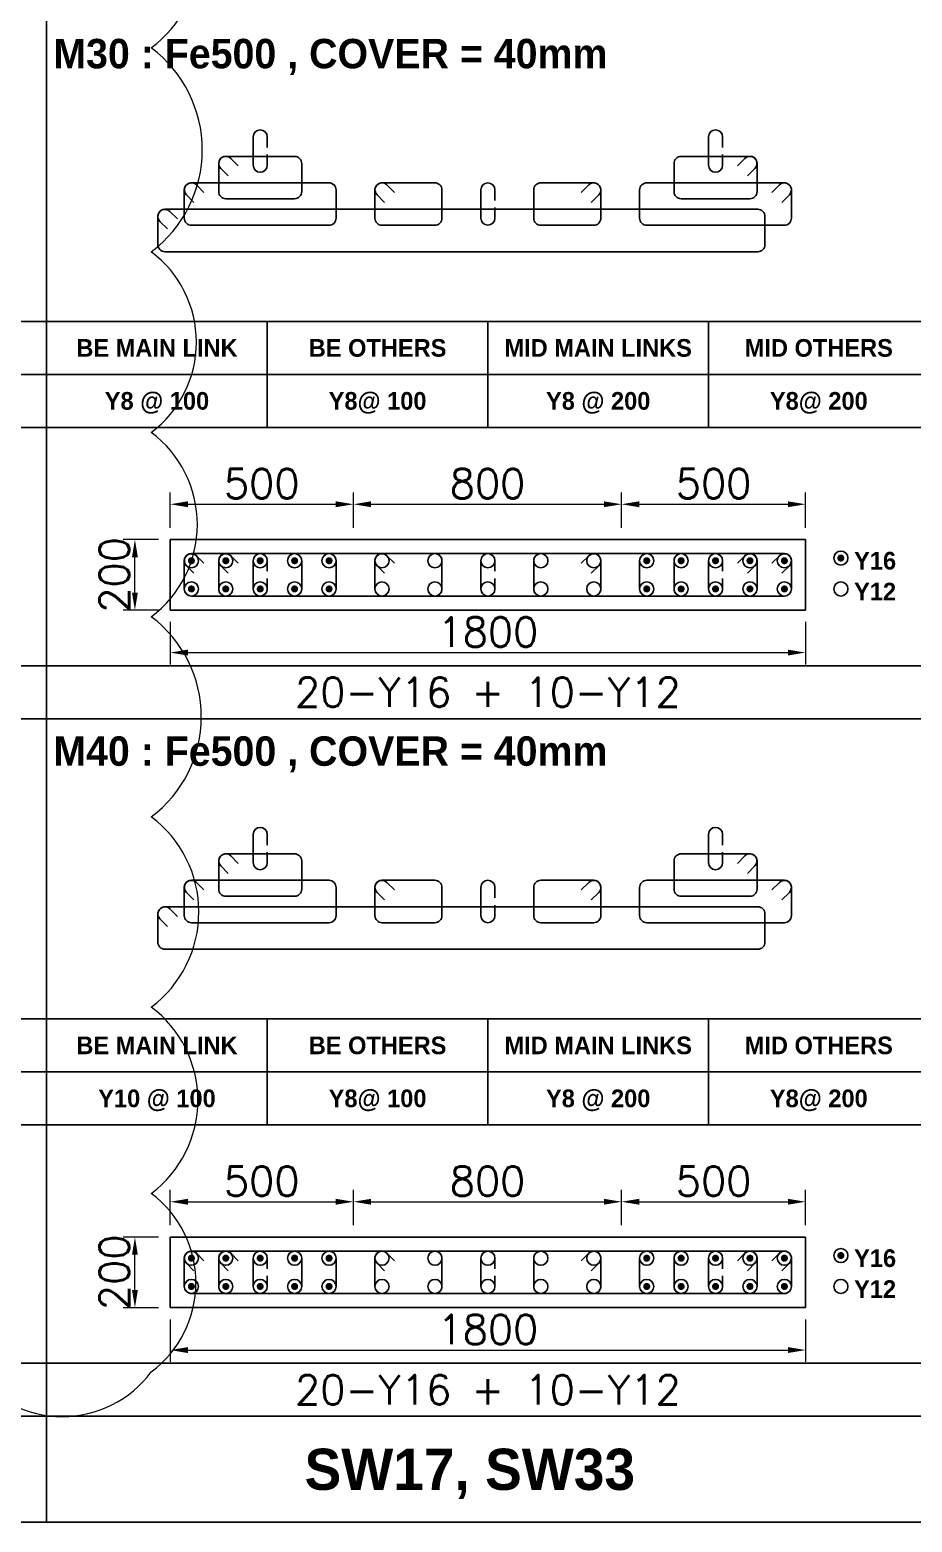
# Model space of a CAD drawing. Header units: millimetres. Extents: x -28707963 to -28231469, y 696001 to 896471.
# Drawn here: x -28298179 to -28290680, y 788796 to 801473 of the extents above; entities that cross this region are included whole.
import ezdxf
from ezdxf.enums import TextEntityAlignment as Align

# ---------------------------------------------------------------- set-up
doc = ezdxf.new("R2010")
doc.units = ezdxf.units.MM
doc.header["$MEASUREMENT"] = 0
doc.header["$PDMODE"] = 34
doc.header["$PDSIZE"] = -8
doc.layers.get('0').update_dxf_attribs({"lineweight": 5})
for name, color, linetype in [('09 COL TEXT-SCH', 2, 'Continuous'), ('14 REINF', 6, 'Continuous'), ('22 TABLE FRAME', 5, 'Continuous'), ('23 STIRRUPS', 5, 'Continuous'), ('SUB TITLE', 3, 'Continuous'), ('TEXT', 4, 'Continuous')]:
    doc.layers.add(name, color=color, linetype=linetype)
doc.layers.add('19 COLUMN', color=1, linetype='Continuous', lineweight=25)
doc.styles.add('adani bold', font='')
doc.styles.add('ROMANS', font='simplex.shx')
doc.styles.get('adani bold').set_extended_font_data('Adani Bold', bold=True)
doc.dimstyles.new('D 50', dxfattribs={"dimscale": 100, "dimtxt": 3, "dimasz": 1.5, "dimexe": 1, "dimexo": 1, "dimgap": 0.5, "dimtad": 1, "dimdec": 0, "dimdsep": 46, "dimtxsty": 'ROMANS', "dimcen": 2.5, "dimclrd": 5, "dimclre": 5, "dimclrt": 4, "dimadec": 0, "dimazin": 0, "dimtfac": 1, "dimtdec": 0, "dimtmove": 0, "dimatfit": 3, "dimfxl": 1, "dimlwd": 0, "dimlwe": 0, "dimarcsym": 0})

# ---------------------------------------------------------------- blocks, each defined once
blk = doc.blocks.new('*D98')
at = {"color": 5, "lineweight": 0, "transparency": 16777216}
for p, q in [((-28296986, 790518), (-28296986, 790158)), ((-28291586, 790518), (-28291586, 790158)), ((-28296836, 790258), (-28291736, 790258))]:
    blk.add_line(p, q, dxfattribs=at)
at = {"color": 5, "transparency": 16777216}
for points in [[(-28296836, 790283), (-28296836, 790233), (-28296986, 790258)], [(-28291736, 790233), (-28291736, 790283), (-28291586, 790258)]]:
    blk.add_solid(points, dxfattribs=at)
at = {"layer": 'Defpoints', "color": 0, "transparency": 16777216}
for p in [(-28296986, 790618), (-28291586, 790618), (-28291586, 790258)]:
    blk.add_point(p, dxfattribs=at)
at = {"color": 4, "transparency": 16777216, "insert": (-28294286, 790433), "char_height": 250, "attachment_point": 5, "style": 'ROMANS'}
blk.add_mtext('1800', dxfattribs=at)
blk = doc.blocks.new('*D99')
at = {"color": 5, "lineweight": 0, "transparency": 16777216}
for p, q in [((-28297086, 791218), (-28297386, 791218)), ((-28297286, 790768), (-28297286, 791068)), ((-28297086, 790618), (-28297386, 790618))]:
    blk.add_line(p, q, dxfattribs=at)
at = {"color": 5, "transparency": 16777216}
for points in [[(-28297261, 791068), (-28297311, 791068), (-28297286, 791218)], [(-28297311, 790768), (-28297261, 790768), (-28297286, 790618)]]:
    blk.add_solid(points, dxfattribs=at)
at = {"layer": 'Defpoints', "color": 0, "transparency": 16777216}
for p in [(-28297286, 791218), (-28296986, 791218), (-28296986, 790618)]:
    blk.add_point(p, dxfattribs=at)
at = {"color": 4, "transparency": 16777216, "insert": (-28297461, 790918), "char_height": 250, "attachment_point": 5, "rotation": 90, "style": 'ROMANS'}
blk.add_mtext('200', dxfattribs=at)
blk = doc.blocks.new('*D100')
at = {"color": 5, "lineweight": 0, "transparency": 16777216}
for p, q in [((-28296986, 791318), (-28296986, 791618)), ((-28295429, 791318), (-28295429, 791618)), ((-28296836, 791518), (-28295579, 791518))]:
    blk.add_line(p, q, dxfattribs=at)
at = {"color": 5, "transparency": 16777216}
for points in [[(-28296836, 791543), (-28296836, 791493), (-28296986, 791518)], [(-28295579, 791493), (-28295579, 791543), (-28295429, 791518)]]:
    blk.add_solid(points, dxfattribs=at)
at = {"layer": 'Defpoints', "color": 0, "transparency": 16777216}
for p in [(-28295429, 791518), (-28296986, 791218), (-28295429, 791218)]:
    blk.add_point(p, dxfattribs=at)
at = {"color": 4, "transparency": 16777216, "insert": (-28296208, 791693), "char_height": 250, "attachment_point": 5, "style": 'ROMANS'}
blk.add_mtext('500', dxfattribs=at)
blk = doc.blocks.new('*D101')
at = {"color": 5, "lineweight": 0, "transparency": 16777216}
for p, q in [((-28295429, 791318), (-28295429, 791618)), ((-28293150, 791318), (-28293150, 791618)), ((-28295279, 791518), (-28293300, 791518))]:
    blk.add_line(p, q, dxfattribs=at)
at = {"color": 5, "transparency": 16777216}
for points in [[(-28295279, 791543), (-28295279, 791493), (-28295429, 791518)], [(-28293300, 791493), (-28293300, 791543), (-28293150, 791518)]]:
    blk.add_solid(points, dxfattribs=at)
at = {"layer": 'Defpoints', "color": 0, "transparency": 16777216}
for p in [(-28293150, 791518), (-28295429, 791218), (-28293150, 791218)]:
    blk.add_point(p, dxfattribs=at)
at = {"color": 4, "transparency": 16777216, "insert": (-28294289, 791693), "char_height": 250, "attachment_point": 5, "style": 'ROMANS'}
blk.add_mtext('800', dxfattribs=at)
blk = doc.blocks.new('*D102')
at = {"color": 5, "lineweight": 0, "transparency": 16777216}
for p, q in [((-28293150, 791318), (-28293150, 791618)), ((-28291586, 791318), (-28291586, 791618)), ((-28293000, 791518), (-28291736, 791518))]:
    blk.add_line(p, q, dxfattribs=at)
at = {"color": 5, "transparency": 16777216}
for points in [[(-28293000, 791543), (-28293000, 791493), (-28293150, 791518)], [(-28291736, 791493), (-28291736, 791543), (-28291586, 791518)]]:
    blk.add_solid(points, dxfattribs=at)
at = {"layer": 'Defpoints', "color": 0, "transparency": 16777216}
for p in [(-28291586, 791518), (-28293150, 791218), (-28291586, 791218)]:
    blk.add_point(p, dxfattribs=at)
at = {"color": 4, "transparency": 16777216, "insert": (-28292368, 791693), "char_height": 250, "attachment_point": 5, "style": 'ROMANS'}
blk.add_mtext('500', dxfattribs=at)
blk = doc.blocks.new('*D103')
at = {"color": 5, "lineweight": 0, "transparency": 16777216}
for p, q in [((-28296986, 796443), (-28296986, 796083)), ((-28291586, 796443), (-28291586, 796083)), ((-28296836, 796183), (-28291736, 796183))]:
    blk.add_line(p, q, dxfattribs=at)
at = {"color": 5, "transparency": 16777216}
for points in [[(-28296836, 796208), (-28296836, 796158), (-28296986, 796183)], [(-28291736, 796158), (-28291736, 796208), (-28291586, 796183)]]:
    blk.add_solid(points, dxfattribs=at)
at = {"layer": 'Defpoints', "color": 0, "transparency": 16777216}
for p in [(-28296986, 796543), (-28291586, 796543), (-28291586, 796183)]:
    blk.add_point(p, dxfattribs=at)
at = {"color": 4, "transparency": 16777216, "insert": (-28294286, 796358), "char_height": 250, "attachment_point": 5, "style": 'ROMANS'}
blk.add_mtext('1800', dxfattribs=at)
blk = doc.blocks.new('*D415')
at = {"color": 5, "lineweight": 0, "transparency": 16777216}
for p, q in [((-28297086, 797143), (-28297386, 797143)), ((-28297286, 796693), (-28297286, 796993)), ((-28297086, 796543), (-28297386, 796543))]:
    blk.add_line(p, q, dxfattribs=at)
at = {"color": 5, "transparency": 16777216}
for points in [[(-28297261, 796993), (-28297311, 796993), (-28297286, 797143)], [(-28297311, 796693), (-28297261, 796693), (-28297286, 796543)]]:
    blk.add_solid(points, dxfattribs=at)
at = {"layer": 'Defpoints', "color": 0, "transparency": 16777216}
for p in [(-28297286, 797143), (-28296986, 797143), (-28296986, 796543)]:
    blk.add_point(p, dxfattribs=at)
at = {"color": 4, "transparency": 16777216, "insert": (-28297461, 796843), "char_height": 250, "attachment_point": 5, "rotation": 90, "style": 'ROMANS'}
blk.add_mtext('200', dxfattribs=at)
blk = doc.blocks.new('*D416')
at = {"color": 5, "lineweight": 0, "transparency": 16777216}
for p, q in [((-28296986, 797243), (-28296986, 797543)), ((-28295429, 797243), (-28295429, 797543)), ((-28296836, 797443), (-28295579, 797443))]:
    blk.add_line(p, q, dxfattribs=at)
at = {"color": 5, "transparency": 16777216}
for points in [[(-28296836, 797468), (-28296836, 797418), (-28296986, 797443)], [(-28295579, 797418), (-28295579, 797468), (-28295429, 797443)]]:
    blk.add_solid(points, dxfattribs=at)
at = {"layer": 'Defpoints', "color": 0, "transparency": 16777216}
for p in [(-28295429, 797443), (-28296986, 797143), (-28295429, 797143)]:
    blk.add_point(p, dxfattribs=at)
at = {"color": 4, "transparency": 16777216, "insert": (-28296208, 797618), "char_height": 250, "attachment_point": 5, "style": 'ROMANS'}
blk.add_mtext('500', dxfattribs=at)
blk = doc.blocks.new('*D417')
at = {"color": 5, "lineweight": 0, "transparency": 16777216}
for p, q in [((-28295429, 797243), (-28295429, 797543)), ((-28293150, 797243), (-28293150, 797543)), ((-28295279, 797443), (-28293300, 797443))]:
    blk.add_line(p, q, dxfattribs=at)
at = {"color": 5, "transparency": 16777216}
for points in [[(-28295279, 797468), (-28295279, 797418), (-28295429, 797443)], [(-28293300, 797418), (-28293300, 797468), (-28293150, 797443)]]:
    blk.add_solid(points, dxfattribs=at)
at = {"layer": 'Defpoints', "color": 0, "transparency": 16777216}
for p in [(-28293150, 797443), (-28295429, 797143), (-28293150, 797143)]:
    blk.add_point(p, dxfattribs=at)
at = {"color": 4, "transparency": 16777216, "insert": (-28294289, 797618), "char_height": 250, "attachment_point": 5, "style": 'ROMANS'}
blk.add_mtext('800', dxfattribs=at)
blk = doc.blocks.new('*D418')
at = {"color": 5, "lineweight": 0, "transparency": 16777216}
for p, q in [((-28293150, 797243), (-28293150, 797543)), ((-28291586, 797243), (-28291586, 797543)), ((-28293000, 797443), (-28291736, 797443))]:
    blk.add_line(p, q, dxfattribs=at)
at = {"color": 5, "transparency": 16777216}
for points in [[(-28293000, 797468), (-28293000, 797418), (-28293150, 797443)], [(-28291736, 797418), (-28291736, 797468), (-28291586, 797443)]]:
    blk.add_solid(points, dxfattribs=at)
at = {"layer": 'Defpoints', "color": 0, "transparency": 16777216}
for p in [(-28291586, 797443), (-28293150, 797143), (-28291586, 797143)]:
    blk.add_point(p, dxfattribs=at)
at = {"color": 4, "transparency": 16777216, "insert": (-28292368, 797618), "char_height": 250, "attachment_point": 5, "style": 'ROMANS'}
blk.add_mtext('500', dxfattribs=at)

msp = doc.modelspace()

# ---------------------------------------------------------------- linework, layer by layer
msp.add_lwpolyline([(-28341538.8, 788796.2), (-28242181.2, 788796.2), (-28242181.2, 874671.2), (-28341538.8, 874671.2)], close=True)
msp.add_lwpolyline([(-28298662.9, 790072.3, 0.5), (-28297146.6, 790072.3, 0.5), (-28297146.6, 791588.6, 0.5), (-28297146.6, 793171.6, 0.5), (-28297146.6, 794787.9, 0.5), (-28297146.6, 796487.4, 0.5), (-28297146.6, 798053.7, 0.5), (-28297146.6, 799586.7, 0.5), (-28297146.6, 801319.6, 0.5), (-28297146.6, 802919.2, 0.5), (-28297146.6, 804668.8, 0.5), (-28297146.6, 806201.8, 0.5), (-28298662.9, 806201.8, 0.5)], format="xyb")
at = {"layer": '14 REINF', "color": 6, "const_width": 30}
for points in [[(-28291301.1, 796985.9, 1), (-28291271.1, 796985.9, 1)], [(-28296821.1, 796963.4, 1), (-28296791.1, 796963.4, 1)], [(-28296528.6, 796963.4, 1), (-28296498.6, 796963.4, 1)], [(-28296236.1, 796963.4, 1), (-28296206.1, 796963.4, 1)], [(-28295943.6, 796963.4, 1), (-28295913.6, 796963.4, 1)], [(-28295651.1, 796963.4, 1), (-28295621.1, 796963.4, 1)], [(-28292951.1, 796963.4, 1), (-28292921.1, 796963.4, 1)], [(-28292658.6, 796963.4, 1), (-28292628.6, 796963.4, 1)], [(-28292366.1, 796963.4, 1), (-28292336.1, 796963.4, 1)], [(-28292073.6, 796963.4, 1), (-28292043.6, 796963.4, 1)], [(-28291781.1, 796963.4, 1), (-28291751.1, 796963.4, 1)], [(-28296821.1, 796723.4, 1), (-28296791.1, 796723.4, 1)], [(-28296528.6, 796723.4, 1), (-28296498.6, 796723.4, 1)], [(-28296236.1, 796723.4, 1), (-28296206.1, 796723.4, 1)], [(-28295943.6, 796723.4, 1), (-28295913.6, 796723.4, 1)], [(-28295651.1, 796723.4, 1), (-28295621.1, 796723.4, 1)], [(-28292951.1, 796723.4, 1), (-28292921.1, 796723.4, 1)], [(-28292658.6, 796723.4, 1), (-28292628.6, 796723.4, 1)], [(-28292366.1, 796723.4, 1), (-28292336.1, 796723.4, 1)], [(-28292073.6, 796723.4, 1), (-28292043.6, 796723.4, 1)], [(-28291781.1, 796723.4, 1), (-28291751.1, 796723.4, 1)], [(-28296821.1, 791038.4, 1), (-28296791.1, 791038.4, 1)], [(-28296528.6, 791038.4, 1), (-28296498.6, 791038.4, 1)], [(-28296236.1, 791038.4, 1), (-28296206.1, 791038.4, 1)], [(-28295943.6, 791038.4, 1), (-28295913.6, 791038.4, 1)], [(-28295651.1, 791038.4, 1), (-28295621.1, 791038.4, 1)], [(-28292951.1, 791038.4, 1), (-28292921.1, 791038.4, 1)], [(-28292658.6, 791038.4, 1), (-28292628.6, 791038.4, 1)], [(-28292366.1, 791038.4, 1), (-28292336.1, 791038.4, 1)], [(-28292073.6, 791038.4, 1), (-28292043.6, 791038.4, 1)], [(-28291781.1, 791038.4, 1), (-28291751.1, 791038.4, 1)], [(-28291301.1, 791060.9, 1), (-28291271.1, 791060.9, 1)], [(-28296821.1, 790798.4, 1), (-28296791.1, 790798.4, 1)], [(-28296528.6, 790798.4, 1), (-28296498.6, 790798.4, 1)], [(-28296236.1, 790798.4, 1), (-28296206.1, 790798.4, 1)], [(-28295943.6, 790798.4, 1), (-28295913.6, 790798.4, 1)], [(-28295651.1, 790798.4, 1), (-28295621.1, 790798.4, 1)], [(-28292951.1, 790798.4, 1), (-28292921.1, 790798.4, 1)], [(-28292658.6, 790798.4, 1), (-28292628.6, 790798.4, 1)], [(-28292366.1, 790798.4, 1), (-28292336.1, 790798.4, 1)], [(-28292073.6, 790798.4, 1), (-28292043.6, 790798.4, 1)], [(-28291781.1, 790798.4, 1), (-28291751.1, 790798.4, 1)]]:
    msp.add_lwpolyline(points, format="xyb", close=True, dxfattribs=at)
at = {"layer": '14 REINF', "color": 6}
for centre in [(-28296806.1, 796963.4), (-28296513.6, 796963.4), (-28296221.1, 796963.4), (-28295928.6, 796963.4), (-28295636.1, 796963.4), (-28295186.1, 796963.4), (-28294736.1, 796963.4), (-28294286.1, 796963.4), (-28293836.1, 796963.4), (-28293386.1, 796963.4), (-28292936.1, 796963.4), (-28292643.6, 796963.4), (-28292351.1, 796963.4), (-28292058.6, 796963.4), (-28291766.1, 796963.4), (-28291286.1, 796985.9), (-28296806.1, 796723.4), (-28296513.6, 796723.4), (-28296221.1, 796723.4), (-28295928.6, 796723.4), (-28295636.1, 796723.4), (-28295186.1, 796723.4), (-28294736.1, 796723.4), (-28294286.1, 796723.4), (-28293836.1, 796723.4), (-28293386.1, 796723.4), (-28292936.1, 796723.4), (-28292643.6, 796723.4), (-28292351.1, 796723.4), (-28292058.6, 796723.4), (-28291766.1, 796723.4), (-28291286.1, 796723.4), (-28296806.1, 791038.4), (-28296513.6, 791038.4), (-28296221.1, 791038.4), (-28295928.6, 791038.4), (-28295636.1, 791038.4), (-28295186.1, 791038.4), (-28294736.1, 791038.4), (-28294286.1, 791038.4), (-28293836.1, 791038.4), (-28293386.1, 791038.4), (-28292936.1, 791038.4), (-28292643.6, 791038.4), (-28292351.1, 791038.4), (-28292058.6, 791038.4), (-28291766.1, 791038.4), (-28291286.1, 791060.9), (-28296806.1, 790798.4), (-28296513.6, 790798.4), (-28296221.1, 790798.4), (-28295928.6, 790798.4), (-28295636.1, 790798.4), (-28295186.1, 790798.4), (-28294736.1, 790798.4), (-28294286.1, 790798.4), (-28293836.1, 790798.4), (-28293386.1, 790798.4), (-28292936.1, 790798.4), (-28292643.6, 790798.4), (-28292351.1, 790798.4), (-28292058.6, 790798.4), (-28291766.1, 790798.4), (-28291286.1, 790798.4)]:
    msp.add_circle(centre, 60, dxfattribs=at)
at = {"layer": '19 COLUMN', "color": 4}
for points in [[(-28291586.1, 797143.4), (-28296986.1, 797143.4)], [(-28296986.1, 797143.4), (-28296986.1, 796543.4)], [(-28291586.1, 796543.4), (-28291586.1, 797143.4)], [(-28296986.1, 796543.4), (-28291586.1, 796543.4)], [(-28291586.1, 791218.4), (-28296986.1, 791218.4)], [(-28296986.1, 791218.4), (-28296986.1, 790618.4)], [(-28291586.1, 790618.4), (-28291586.1, 791218.4)], [(-28296986.1, 790618.4), (-28291586.1, 790618.4)]]:
    msp.add_lwpolyline(points, dxfattribs=at)
at = {"layer": '22 TABLE FRAME', "color": 5, "linetype": 'Continuous'}
for p, q in [((-28298036.1, 863421.2), (-28298036.1, 788796.2)), ((-28330286.1, 798996.2), (-28245536.1, 798996.2)), ((-28296161.1, 798996.2), (-28296161.1, 798096.2)), ((-28294286.1, 798996.2), (-28294286.1, 798096.2)), ((-28292411.1, 798996.2), (-28292411.1, 798096.2)), ((-28330286.1, 798546.2), (-28245536.1, 798546.2)), ((-28330286.1, 798096.2), (-28245536.1, 798096.2)), ((-28330286.1, 796071.2), (-28245536.1, 796071.2)), ((-28334786.1, 795621.2), (-28245536.1, 795621.2)), ((-28330286.1, 793071.2), (-28245536.1, 793071.2)), ((-28296161.1, 793071.2), (-28296161.1, 792171.2)), ((-28294286.1, 793071.2), (-28294286.1, 792171.2)), ((-28292411.1, 793071.2), (-28292411.1, 792171.2)), ((-28330286.1, 792621.2), (-28245536.1, 792621.2)), ((-28330286.1, 792171.2), (-28245536.1, 792171.2)), ((-28330286.1, 790146.2), (-28245536.1, 790146.2)), ((-28334786.1, 789696.2), (-28245536.1, 789696.2)), ((-28334786.1, 788796.2), (-28245536.1, 788796.2)), ((-28334786.1, 788796.2), (-28245536.1, 788796.2))]:
    msp.add_line(p, q, dxfattribs=at)
at = {"layer": '23 STIRRUPS', "color": 5}
for points in [[(-28296161.1, 800413.4), (-28296161.1, 800323.4, -1), (-28296281.1, 800323.4), (-28296281.1, 800563.4, -1), (-28296161.1, 800563.4), (-28296161.1, 800473.4)], [(-28292291.1, 800413.4), (-28292291.1, 800323.4, -1), (-28292411.1, 800323.4), (-28292411.1, 800563.4, -1), (-28292291.1, 800563.4), (-28292291.1, 800473.4)], [(-28296492.4, 800232.3), (-28296556, 800295.9, -0.668178), (-28296513.6, 800398.4), (-28295928.6, 800398.4, -0.4142136), (-28295868.6, 800338.4), (-28295868.6, 800098.4, -0.4142136), (-28295928.6, 800038.4), (-28296513.6, 800038.4, -0.4142136), (-28296573.6, 800098.4), (-28296573.6, 800338.4, -0.6681793), (-28296471.2, 800380.8), (-28296407.5, 800317.1)], [(-28292164.7, 800317.1), (-28292101, 800380.8, -0.6681793), (-28291998.6, 800338.4), (-28291998.6, 800098.4, -0.4142136), (-28292058.6, 800038.4), (-28292643.6, 800038.4, -0.4142136), (-28292703.6, 800098.4), (-28292703.6, 800338.4, -0.4142136), (-28292643.6, 800398.4), (-28292058.6, 800398.4, -0.668178), (-28292016.2, 800295.9), (-28292079.8, 800232.3)], [(-28296784.9, 800007.3), (-28296848.5, 800070.9, -0.668178), (-28296806.1, 800173.4), (-28295636.1, 800173.4, -0.4142136), (-28295576.1, 800113.4), (-28295576.1, 799873.4, -0.4142136), (-28295636.1, 799813.4), (-28296806.1, 799813.4, -0.4142136), (-28296866.1, 799873.4), (-28296866.1, 800113.4, -0.6681793), (-28296763.7, 800155.8), (-28296700, 800092.1)], [(-28295164.9, 800007.3), (-28295228.5, 800070.9, -0.668178), (-28295186.1, 800173.4), (-28294736.1, 800173.4, -0.4142136), (-28294676.1, 800113.4), (-28294676.1, 799873.4, -0.4142136), (-28294736.1, 799813.4), (-28295186.1, 799813.4, -0.4142136), (-28295246.1, 799873.4), (-28295246.1, 800113.4, -0.6681793), (-28295143.7, 800155.8), (-28295080, 800092.1)], [(-28294226.1, 799963.4), (-28294226.1, 799873.4, -1), (-28294346.1, 799873.4), (-28294346.1, 800113.4, -1), (-28294226.1, 800113.4), (-28294226.1, 800023.4)], [(-28293492.2, 800092.1), (-28293428.5, 800155.8, -0.6681793), (-28293326.1, 800113.4), (-28293326.1, 799873.4, -0.4142136), (-28293386.1, 799813.4), (-28293836.1, 799813.4, -0.4142136), (-28293896.1, 799873.4), (-28293896.1, 800113.4, -0.4142136), (-28293836.1, 800173.4), (-28293386.1, 800173.4, -0.668178), (-28293343.7, 800070.9), (-28293407.3, 800007.3)], [(-28291872.2, 800092.1), (-28291808.5, 800155.8, -0.6681793), (-28291706.1, 800113.4), (-28291706.1, 799873.4, -0.4142136), (-28291766.1, 799813.4), (-28292936.1, 799813.4, -0.4142136), (-28292996.1, 799873.4), (-28292996.1, 800113.4, -0.4142136), (-28292936.1, 800173.4), (-28291766.1, 800173.4, -0.668178), (-28291723.7, 800070.9), (-28291787.3, 800007.3)], [(-28297009.9, 799782.3), (-28297073.5, 799845.9, -0.668178), (-28297031.1, 799948.4), (-28291991.1, 799948.4, -0.4142136), (-28291931.1, 799888.4), (-28291931.1, 799648.4, -0.4142136), (-28291991.1, 799588.4), (-28297031.1, 799588.4, -0.4142136), (-28297091.1, 799648.4), (-28297091.1, 799888.4, -0.6681793), (-28296988.7, 799930.8), (-28296925, 799867.1)], [(-28296784.9, 796857.3), (-28296848.5, 796920.9, -0.668178), (-28296806.1, 797023.4), (-28291766.1, 797023.4, -0.4142136), (-28291706.1, 796963.4), (-28291706.1, 796723.4, -0.4142136), (-28291766.1, 796663.4), (-28296806.1, 796663.4, -0.4142136), (-28296866.1, 796723.4), (-28296866.1, 796963.4, -0.6681793), (-28296763.7, 797005.8), (-28296700, 796942.1)], [(-28296784.9, 796857.3), (-28296848.5, 796920.9, -0.668178), (-28296806.1, 797023.4), (-28295636.1, 797023.4, -0.4142136), (-28295576.1, 796963.4), (-28295576.1, 796723.4, -0.4142136), (-28295636.1, 796663.4), (-28296806.1, 796663.4, -0.4142136), (-28296866.1, 796723.4), (-28296866.1, 796963.4, -0.6681793), (-28296763.7, 797005.8), (-28296700, 796942.1)], [(-28296492.4, 796857.3), (-28296556, 796920.9, -0.668178), (-28296513.6, 797023.4), (-28295928.6, 797023.4, -0.4142136), (-28295868.6, 796963.4), (-28295868.6, 796723.4, -0.4142136), (-28295928.6, 796663.4), (-28296513.6, 796663.4, -0.4142136), (-28296573.6, 796723.4), (-28296573.6, 796963.4, -0.6681793), (-28296471.2, 797005.8), (-28296407.5, 796942.1)], [(-28296161.1, 796813.4), (-28296161.1, 796723.4, -1), (-28296281.1, 796723.4), (-28296281.1, 796963.4, -1), (-28296161.1, 796963.4), (-28296161.1, 796873.4)], [(-28295164.9, 796857.3), (-28295228.5, 796920.9, -0.668178), (-28295186.1, 797023.4), (-28294736.1, 797023.4, -0.4142136), (-28294676.1, 796963.4), (-28294676.1, 796723.4, -0.4142136), (-28294736.1, 796663.4), (-28295186.1, 796663.4, -0.4142136), (-28295246.1, 796723.4), (-28295246.1, 796963.4, -0.6681793), (-28295143.7, 797005.8), (-28295080, 796942.1)], [(-28294226.1, 796813.4), (-28294226.1, 796723.4, -1), (-28294346.1, 796723.4), (-28294346.1, 796963.4, -1), (-28294226.1, 796963.4), (-28294226.1, 796873.4)], [(-28293492.2, 796942.1), (-28293428.5, 797005.8, -0.6681793), (-28293326.1, 796963.4), (-28293326.1, 796723.4, -0.4142136), (-28293386.1, 796663.4), (-28293836.1, 796663.4, -0.4142136), (-28293896.1, 796723.4), (-28293896.1, 796963.4, -0.4142136), (-28293836.1, 797023.4), (-28293386.1, 797023.4, -0.668178), (-28293343.7, 796920.9), (-28293407.3, 796857.3)], [(-28291872.2, 796942.1), (-28291808.5, 797005.8, -0.6681793), (-28291706.1, 796963.4), (-28291706.1, 796723.4, -0.4142136), (-28291766.1, 796663.4), (-28292936.1, 796663.4, -0.4142136), (-28292996.1, 796723.4), (-28292996.1, 796963.4, -0.4142136), (-28292936.1, 797023.4), (-28291766.1, 797023.4, -0.668178), (-28291723.7, 796920.9), (-28291787.3, 796857.3)], [(-28292164.7, 796942.1), (-28292101, 797005.8, -0.6681793), (-28291998.6, 796963.4), (-28291998.6, 796723.4, -0.4142136), (-28292058.6, 796663.4), (-28292643.6, 796663.4, -0.4142136), (-28292703.6, 796723.4), (-28292703.6, 796963.4, -0.4142136), (-28292643.6, 797023.4), (-28292058.6, 797023.4, -0.668178), (-28292016.2, 796920.9), (-28292079.8, 796857.3)], [(-28292291.1, 796813.4), (-28292291.1, 796723.4, -1), (-28292411.1, 796723.4), (-28292411.1, 796963.4, -1), (-28292291.1, 796963.4), (-28292291.1, 796873.4)], [(-28296161.1, 794488.4), (-28296161.1, 794398.4, -1), (-28296281.1, 794398.4), (-28296281.1, 794638.4, -1), (-28296161.1, 794638.4), (-28296161.1, 794548.4)], [(-28292291.1, 794488.4), (-28292291.1, 794398.4, -1), (-28292411.1, 794398.4), (-28292411.1, 794638.4, -1), (-28292291.1, 794638.4), (-28292291.1, 794548.4)], [(-28296492.4, 794307.3), (-28296556, 794370.9, -0.668178), (-28296513.6, 794473.4), (-28295928.6, 794473.4, -0.4142136), (-28295868.6, 794413.4), (-28295868.6, 794173.4, -0.4142136), (-28295928.6, 794113.4), (-28296513.6, 794113.4, -0.4142136), (-28296573.6, 794173.4), (-28296573.6, 794413.4, -0.6681793), (-28296471.2, 794455.8), (-28296407.5, 794392.1)], [(-28292164.7, 794392.1), (-28292101, 794455.8, -0.6681793), (-28291998.6, 794413.4), (-28291998.6, 794173.4, -0.4142136), (-28292058.6, 794113.4), (-28292643.6, 794113.4, -0.4142136), (-28292703.6, 794173.4), (-28292703.6, 794413.4, -0.4142136), (-28292643.6, 794473.4), (-28292058.6, 794473.4, -0.668178), (-28292016.2, 794370.9), (-28292079.8, 794307.3)], [(-28296784.9, 794082.3), (-28296848.5, 794145.9, -0.668178), (-28296806.1, 794248.4), (-28295636.1, 794248.4, -0.4142136), (-28295576.1, 794188.4), (-28295576.1, 793948.4, -0.4142136), (-28295636.1, 793888.4), (-28296806.1, 793888.4, -0.4142136), (-28296866.1, 793948.4), (-28296866.1, 794188.4, -0.6681793), (-28296763.7, 794230.8), (-28296700, 794167.1)], [(-28295164.9, 794082.3), (-28295228.5, 794145.9, -0.668178), (-28295186.1, 794248.4), (-28294736.1, 794248.4, -0.4142136), (-28294676.1, 794188.4), (-28294676.1, 793948.4, -0.4142136), (-28294736.1, 793888.4), (-28295186.1, 793888.4, -0.4142136), (-28295246.1, 793948.4), (-28295246.1, 794188.4, -0.6681793), (-28295143.7, 794230.8), (-28295080, 794167.1)], [(-28294226.1, 794038.4), (-28294226.1, 793948.4, -1), (-28294346.1, 793948.4), (-28294346.1, 794188.4, -1), (-28294226.1, 794188.4), (-28294226.1, 794098.4)], [(-28293492.2, 794167.1), (-28293428.5, 794230.8, -0.6681793), (-28293326.1, 794188.4), (-28293326.1, 793948.4, -0.4142136), (-28293386.1, 793888.4), (-28293836.1, 793888.4, -0.4142136), (-28293896.1, 793948.4), (-28293896.1, 794188.4, -0.4142136), (-28293836.1, 794248.4), (-28293386.1, 794248.4, -0.668178), (-28293343.7, 794145.9), (-28293407.3, 794082.3)], [(-28291872.2, 794167.1), (-28291808.5, 794230.8, -0.6681793), (-28291706.1, 794188.4), (-28291706.1, 793948.4, -0.4142136), (-28291766.1, 793888.4), (-28292936.1, 793888.4, -0.4142136), (-28292996.1, 793948.4), (-28292996.1, 794188.4, -0.4142136), (-28292936.1, 794248.4), (-28291766.1, 794248.4, -0.668178), (-28291723.7, 794145.9), (-28291787.3, 794082.3)], [(-28297009.9, 793857.3), (-28297073.5, 793920.9, -0.668178), (-28297031.1, 794023.4), (-28291991.1, 794023.4, -0.4142136), (-28291931.1, 793963.4), (-28291931.1, 793723.4, -0.4142136), (-28291991.1, 793663.4), (-28297031.1, 793663.4, -0.4142136), (-28297091.1, 793723.4), (-28297091.1, 793963.4, -0.6681793), (-28296988.7, 794005.8), (-28296925, 793942.1)], [(-28296784.9, 790932.3), (-28296848.5, 790995.9, -0.668178), (-28296806.1, 791098.4), (-28291766.1, 791098.4, -0.4142136), (-28291706.1, 791038.4), (-28291706.1, 790798.4, -0.4142136), (-28291766.1, 790738.4), (-28296806.1, 790738.4, -0.4142136), (-28296866.1, 790798.4), (-28296866.1, 791038.4, -0.6681793), (-28296763.7, 791080.8), (-28296700, 791017.1)], [(-28296784.9, 790932.3), (-28296848.5, 790995.9, -0.668178), (-28296806.1, 791098.4), (-28295636.1, 791098.4, -0.4142136), (-28295576.1, 791038.4), (-28295576.1, 790798.4, -0.4142136), (-28295636.1, 790738.4), (-28296806.1, 790738.4, -0.4142136), (-28296866.1, 790798.4), (-28296866.1, 791038.4, -0.6681793), (-28296763.7, 791080.8), (-28296700, 791017.1)], [(-28296492.4, 790932.3), (-28296556, 790995.9, -0.668178), (-28296513.6, 791098.4), (-28295928.6, 791098.4, -0.4142136), (-28295868.6, 791038.4), (-28295868.6, 790798.4, -0.4142136), (-28295928.6, 790738.4), (-28296513.6, 790738.4, -0.4142136), (-28296573.6, 790798.4), (-28296573.6, 791038.4, -0.6681793), (-28296471.2, 791080.8), (-28296407.5, 791017.1)], [(-28296161.1, 790888.4), (-28296161.1, 790798.4, -1), (-28296281.1, 790798.4), (-28296281.1, 791038.4, -1), (-28296161.1, 791038.4), (-28296161.1, 790948.4)], [(-28295164.9, 790932.3), (-28295228.5, 790995.9, -0.668178), (-28295186.1, 791098.4), (-28294736.1, 791098.4, -0.4142136), (-28294676.1, 791038.4), (-28294676.1, 790798.4, -0.4142136), (-28294736.1, 790738.4), (-28295186.1, 790738.4, -0.4142136), (-28295246.1, 790798.4), (-28295246.1, 791038.4, -0.6681793), (-28295143.7, 791080.8), (-28295080, 791017.1)], [(-28294226.1, 790888.4), (-28294226.1, 790798.4, -1), (-28294346.1, 790798.4), (-28294346.1, 791038.4, -1), (-28294226.1, 791038.4), (-28294226.1, 790948.4)], [(-28293492.2, 791017.1), (-28293428.5, 791080.8, -0.6681793), (-28293326.1, 791038.4), (-28293326.1, 790798.4, -0.4142136), (-28293386.1, 790738.4), (-28293836.1, 790738.4, -0.4142136), (-28293896.1, 790798.4), (-28293896.1, 791038.4, -0.4142136), (-28293836.1, 791098.4), (-28293386.1, 791098.4, -0.668178), (-28293343.7, 790995.9), (-28293407.3, 790932.3)], [(-28291872.2, 791017.1), (-28291808.5, 791080.8, -0.6681793), (-28291706.1, 791038.4), (-28291706.1, 790798.4, -0.4142136), (-28291766.1, 790738.4), (-28292936.1, 790738.4, -0.4142136), (-28292996.1, 790798.4), (-28292996.1, 791038.4, -0.4142136), (-28292936.1, 791098.4), (-28291766.1, 791098.4, -0.668178), (-28291723.7, 790995.9), (-28291787.3, 790932.3)], [(-28292164.7, 791017.1), (-28292101, 791080.8, -0.6681793), (-28291998.6, 791038.4), (-28291998.6, 790798.4, -0.4142136), (-28292058.6, 790738.4), (-28292643.6, 790738.4, -0.4142136), (-28292703.6, 790798.4), (-28292703.6, 791038.4, -0.4142136), (-28292643.6, 791098.4), (-28292058.6, 791098.4, -0.668178), (-28292016.2, 790995.9), (-28292079.8, 790932.3)], [(-28292291.1, 790888.4), (-28292291.1, 790798.4, -1), (-28292411.1, 790798.4), (-28292411.1, 791038.4, -1), (-28292291.1, 791038.4), (-28292291.1, 790948.4)]]:
    msp.add_lwpolyline(points, format="xyb", dxfattribs=at)

# ---------------------------------------------------------------- texts
at = {"layer": '09 COL TEXT-SCH', "color": 3, "linetype": 'Continuous', "style": 'ROMANS'}
for p in [(-28294286.1, 795846.2), (-28294286.1, 789921.2)]:
    msp.add_text('20-Y16 + 10-Y12', height=250, dxfattribs=at).set_placement(p, align=Align.MIDDLE_CENTER)
at = {"layer": 'SUB TITLE', "style": 'adani bold'}
msp.add_text('SW17, SW33', height=350, dxfattribs=at).set_placement((-28295844.4, 789070.3))
at = {"layer": 'TEXT', "lineweight": 40, "style": 'adani bold'}
for s, p in [('M30 : Fe500 , COVER = 40mm', (-28297979.8, 801146.2)), ('M40 : Fe500 , COVER = 40mm', (-28297979.8, 795221.2))]:
    msp.add_text(s, height=250, dxfattribs=at).set_placement(p)
at = {"layer": 'TEXT', "style": 'adani bold'}
for s, p in [('BE MAIN LINK', (-28297098.6, 798771.2)), ('BE OTHERS', (-28295223.6, 798771.2)), ('MID MAIN LINKS', (-28293348.6, 798771.2)), ('MID OTHERS', (-28291473.6, 798771.2)), ('Y8 @ 100', (-28297098.6, 798321.2)), ('Y8@ 100', (-28295223.6, 798321.2)), ('Y8 @ 200', (-28293348.6, 798321.2)), ('Y8@ 200', (-28291473.6, 798321.2)), ('BE MAIN LINK', (-28297098.6, 792846.2)), ('BE OTHERS', (-28295223.6, 792846.2)), ('MID MAIN LINKS', (-28293348.6, 792846.2)), ('MID OTHERS', (-28291473.6, 792846.2)), ('Y10 @ 100', (-28297098.6, 792396.2)), ('Y8@ 100', (-28295223.6, 792396.2)), ('Y8 @ 200', (-28293348.6, 792396.2)), ('Y8@ 200', (-28291473.6, 792396.2))]:
    msp.add_text(s, height=150, dxfattribs=at).set_placement(p, align=Align.MIDDLE_CENTER)
for s, p in [('Y16', (-28291173.6, 796963.7)), ('Y12', (-28291173.6, 796701.2)), ('Y16', (-28291173.6, 791038.7)), ('Y12', (-28291173.6, 790776.2))]:
    msp.add_text(s, height=150, dxfattribs=at).set_placement(p, align=Align.MIDDLE_LEFT)

# ---------------------------------------------------------------- dimensions: what is measured, and where the dimension line sits
for p1, p2, distance, text, override, picture, middle in [((-28296986.1, 797143.4), (-28295428.9, 797143.4), 300, '500', {"dimtxt": 2.5, "dimtxsty": 'ROMANS'}, '*D416', (-28296207.5, 797618.4)), ((-28295428.9, 797143.4), (-28293149.7, 797143.4), 300, '800', {"dimtxt": 2.5, "dimtxsty": 'ROMANS'}, '*D417', (-28294289.3, 797618.4)), ((-28293149.7, 797143.4), (-28291586.1, 797143.4), 300, '500', {"dimtxt": 2.5, "dimtxsty": 'ROMANS'}, '*D418', (-28292367.9, 797618.4)), ((-28296986.1, 796543.4), (-28291586.1, 796543.4), -360, '1800', {"dimtxt": 2.5}, '*D103', (-28294286.1, 796358.4)), ((-28296986.1, 791218.4), (-28295428.9, 791218.4), 300, '500', {"dimtxt": 2.5, "dimtxsty": 'ROMANS'}, '*D100', (-28296207.5, 791693.4)), ((-28295428.9, 791218.4), (-28293149.7, 791218.4), 300, '800', {"dimtxt": 2.5, "dimtxsty": 'ROMANS'}, '*D101', (-28294289.3, 791693.4)), ((-28293149.7, 791218.4), (-28291586.1, 791218.4), 300, '500', {"dimtxt": 2.5, "dimtxsty": 'ROMANS'}, '*D102', (-28292367.9, 791693.4)), ((-28296986.1, 790618.4), (-28291586.1, 790618.4), -360, '1800', {"dimtxt": 2.5}, '*D98', (-28294286.1, 790433.4))]:
    dim = msp.add_aligned_dim(p1=p1, p2=p2, distance=distance, text=text, dimstyle='D 50', override=override)
    dim.commit()
    dim.dimension.update_dxf_attribs({"geometry": picture, "text_midpoint": middle})
for base, p1, p2, picture, middle in [((-28297286.1, 797143.4), (-28296986.1, 796543.4), (-28296986.1, 797143.4), '*D415', (-28297286.1, 796843.4)), ((-28297286.1, 791218.4), (-28296986.1, 790618.4), (-28296986.1, 791218.4), '*D99', (-28297286.1, 790918.4))]:
    dim = msp.add_linear_dim(base=base, p1=p1, p2=p2, angle=90, text='200', dimstyle='D 50', override={"dimtxt": 2.5})
    dim.commit()
    dim.dimension.update_dxf_attribs({"geometry": picture, "text_midpoint": middle, "dimtype": 161})

doc.saveas('drawing.dxf')
